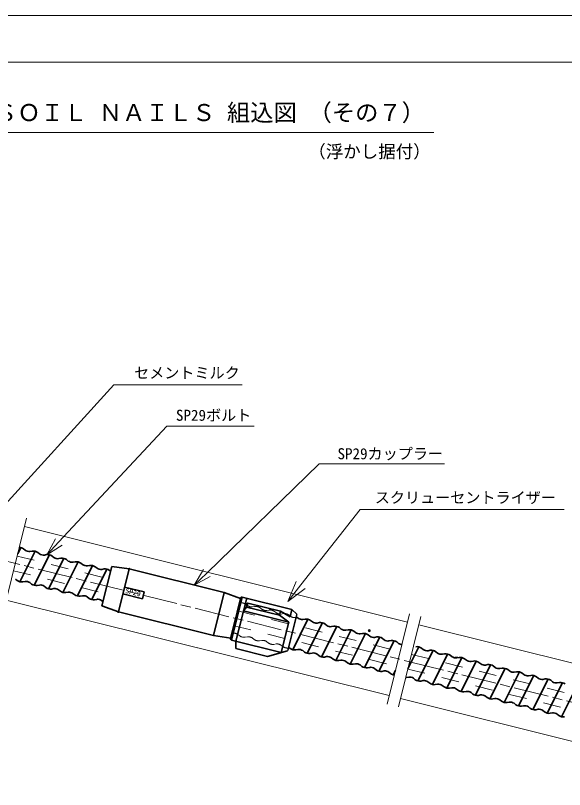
# Model space of a CAD drawing. Units: millimetres at full size, sheet at 1:2.5; details may follow other scales. Extents: x 2752 to 4432, y -3630 to -2427.
# Drawn here: x 3516 to 3987, y -3091 to -2427 of the extents above; entities that cross this region are included whole.
import ezdxf
from ezdxf.enums import TextEntityAlignment as Align

# ---------------------------------------------------------------- set-up
doc = ezdxf.new("R2010")
doc.units = ezdxf.units.MM
doc.header["$LTSCALE"] = 2.5
doc.header["$PDMODE"] = 32
doc.header["$PDSIZE"] = 1.25
doc.linetypes.add('CHAIN', pattern=[18.5, 12, -1.5, 3.5, -1.5])
doc.linetypes.add('DASHED_SPACED', pattern=[12, 6, -6])
for name, color, linetype, lineweight in [('0_2', 7, 'Continuous', 13), ('1 外形線', 7, 'Continuous', 35), ('1外形線', 7, 'Continuous', 35), ('2細い実線', 3, 'Continuous', 20), ('3 隠れ線', 2, 'DASHED_SPACED', 18), ('3隠れ線', 2, 'DASHED_SPACED', 18), ('4中心線', 1, 'CHAIN', 18), ('6寸法線', 4, 'Continuous', 18), ('7 枠・タイトル', 7, 'Continuous', 13), ('DEFPOINTS_7', 7, 'Continuous', 13), ('外形線', 7, 'Continuous', 35)]:
    doc.layers.add(name, color=color, linetype=linetype, lineweight=lineweight)
doc.styles.add('ＭＳ ゴシック', font='')
doc.styles.get('ＭＳ ゴシック').set_extended_font_data('MS Gothic')

msp = doc.modelspace()

# ---------------------------------------------------------------- linework, layer by layer
at = {"layer": '0_2'}
for q in [(3750.464, -2969.447), (3750.468, -2969.431)]:
    msp.add_line((3750.467, -2969.423), q, dxfattribs=at)
at = {"layer": '1 外形線'}
for p, q in [((3708.398, -2931.506), (3708.394, -2931.503)), ((3705.053, -2944.901), (3705.053, -2944.904)), ((3750.469, -2969.425), (3750.467, -2969.423))]:
    msp.add_line(p, q, dxfattribs=at)
at = {"layer": '1外形線'}
for p, q in [((3518.096, -2889.136), (3520.75, -2883.828)), ((3520.016, -2913.018), (3533.073, -2886.9)), ((3524.553, -2886.08), (3523.035, -2884.86)), ((3530.57, -2886.739), (3528.657, -2887.103)), ((3536.876, -2889.152), (3535.357, -2887.933)), ((3542.893, -2889.812), (3540.979, -2890.176)), ((3532.339, -2916.09), (3545.395, -2889.973)), ((3544.662, -2919.162), (3557.718, -2893.045)), ((3549.199, -2892.225), (3547.68, -2891.005)), ((3555.216, -2892.884), (3553.302, -2893.248)), ((3556.985, -2922.235), (3570.041, -2896.118)), ((3561.522, -2895.297), (3560.003, -2894.078)), ((3567.539, -2895.956), (3565.625, -2896.32)), ((3569.307, -2925.307), (3582.364, -2899.19)), ((3573.844, -2898.37), (3572.326, -2897.15)), ((3579.861, -2899.029), (3577.948, -2899.393)), ((3581.63, -2928.379), (3594.686, -2902.262)), ((3586.167, -2901.442), (3584.648, -2900.222)), ((3592.184, -2902.101), (3590.27, -2902.465)), ((3598.79, -2899.905), (3590.308, -2933.861)), ((3613.707, -2902.085), (3598.79, -2899.905)), ((3613.707, -2902.085), (3604.497, -2938.952)), ((3695.202, -2922.443), (3613.707, -2902.085)), ((3597.781, -2903.945), (3596.971, -2903.295)), ((3517.732, -2911.985), (3516.213, -2910.765)), ((3524.432, -2912.815), (3522.519, -2913.179)), ((3530.054, -2915.057), (3528.535, -2913.838)), ((3536.755, -2915.887), (3534.841, -2916.251)), ((3542.377, -2918.13), (3540.858, -2916.91)), ((3549.078, -2918.96), (3547.164, -2919.323)), ((3554.7, -2921.202), (3553.181, -2919.983)), ((3561.401, -2922.032), (3559.487, -2922.396)), ((3567.023, -2924.275), (3565.504, -2923.055)), ((3609.829, -2917.608), (3626.603, -2921.798)), ((3626.603, -2921.798), (3625.149, -2927.619)), ((3695.202, -2922.443), (3685.992, -2959.311)), ((3709.392, -2927.534), (3695.202, -2922.443)), ((3573.723, -2925.104), (3571.81, -2925.468)), ((3579.345, -2927.347), (3577.826, -2926.127)), ((3586.046, -2928.177), (3584.132, -2928.541)), ((3591.251, -2930.085), (3590.149, -2929.2)), ((3625.149, -2927.619), (3608.375, -2923.429)), ((3700.797, -2961.905), (3709.538, -2926.982)), ((3700.909, -2961.491), (3709.392, -2927.534)), ((3709.054, -2928.853), (3701.258, -2960.123)), ((3604.497, -2938.952), (3590.308, -2933.861)), ((3708.398, -2931.506), (3708.394, -2931.503)), ((3604.497, -2938.952), (3685.992, -2959.311)), ((3749.786, -2972.105), (3757.556, -2941.063)), ((3754.149, -2971.393), (3767.205, -2945.276)), ((3758.686, -2944.456), (3757.009, -2943.197)), ((3764.703, -2945.115), (3762.789, -2945.479)), ((3766.472, -2974.466), (3779.528, -2948.348)), ((3771.009, -2947.528), (3769.49, -2946.309)), ((3777.026, -2948.187), (3775.112, -2948.551)), ((3783.332, -2950.601), (3781.813, -2949.381)), ((3778.795, -2977.538), (3791.851, -2951.421)), ((3789.349, -2951.26), (3787.435, -2951.624)), ((3791.118, -2980.611), (3804.174, -2954.493)), ((3795.655, -2953.673), (3794.136, -2952.453)), ((3801.672, -2954.332), (3799.758, -2954.696)), ((3807.977, -2956.745), (3806.459, -2955.526)), ((3685.992, -2959.311), (3700.909, -2961.491)), ((3803.44, -2983.683), (3816.496, -2957.566)), ((3813.994, -2957.405), (3812.081, -2957.769)), ((3815.763, -2986.755), (3828.819, -2960.638)), ((3820.3, -2959.818), (3818.781, -2958.598)), ((3826.317, -2960.477), (3824.403, -2960.841)), ((3832.623, -2962.89), (3831.104, -2961.671)), ((3751.864, -2970.361), (3750.508, -2969.271)), ((3828.086, -2989.828), (3841.142, -2963.711)), ((3838.64, -2963.549), (3836.726, -2963.913)), ((3844.946, -2965.963), (3843.427, -2964.743)), ((3852.862, -2987.955), (3862.341, -2968.993)), ((3758.565, -2971.191), (3756.651, -2971.554)), ((3764.187, -2973.433), (3762.668, -2972.213)), ((3770.888, -2974.263), (3768.974, -2974.627)), ((3776.51, -2976.506), (3774.991, -2975.286)), ((3861.608, -2998.183), (3874.664, -2972.066)), ((3866.144, -2971.245), (3864.626, -2970.026)), ((3872.162, -2971.905), (3870.248, -2972.268)), ((3873.93, -3001.255), (3886.986, -2975.138)), ((3878.467, -2974.318), (3876.949, -2973.098)), ((3884.484, -2974.977), (3882.571, -2975.341)), ((3890.79, -2977.39), (3889.271, -2976.17)), ((3783.211, -2977.335), (3781.297, -2977.699)), ((3788.833, -2979.578), (3787.314, -2978.358)), ((3795.533, -2980.408), (3793.62, -2980.772)), ((3801.155, -2982.65), (3799.637, -2981.431)), ((3886.253, -3004.328), (3899.309, -2978.21)), ((3895.414, -2977.7), (3893.5, -2978.064)), ((3896.807, -2978.049), (3894.893, -2978.413)), ((3898.576, -3007.4), (3911.632, -2981.283)), ((3903.113, -2980.463), (3901.594, -2979.243)), ((3909.13, -2981.122), (3907.216, -2981.486)), ((3915.436, -2983.535), (3913.917, -2982.315)), ((3807.856, -2983.48), (3805.942, -2983.844)), ((3813.478, -2985.723), (3811.959, -2984.503)), ((3820.179, -2986.553), (3818.265, -2986.916)), ((3825.801, -2988.795), (3824.282, -2987.576)), ((3840.409, -2992.9), (3842.232, -2989.253)), ((3910.899, -3010.472), (3923.955, -2984.355)), ((3921.453, -2984.194), (3919.539, -2984.558)), ((3923.221, -3013.545), (3936.278, -2987.428)), ((3927.758, -2986.607), (3926.24, -2985.388)), ((3933.776, -2987.267), (3931.862, -2987.631)), ((3940.081, -2989.68), (3938.562, -2988.46)), ((3832.502, -2989.625), (3830.588, -2989.989)), ((3838.124, -2991.868), (3836.605, -2990.648)), ((3853.701, -2994.908), (3851.787, -2995.272)), ((3859.323, -2997.15), (3857.804, -2995.931)), ((3935.544, -3016.617), (3948.6, -2990.5)), ((3946.098, -2990.339), (3944.185, -2990.703)), ((3947.867, -3019.69), (3960.923, -2993.572)), ((3952.404, -2992.752), (3950.885, -2991.533)), ((3958.421, -2993.411), (3956.507, -2993.775)), ((3964.727, -2995.825), (3963.208, -2994.605)), ((3866.023, -2997.98), (3864.11, -2998.344)), ((3871.645, -3000.223), (3870.127, -2999.003)), ((3878.346, -3001.052), (3876.432, -3001.416)), ((3883.968, -3003.295), (3882.449, -3002.075)), ((3960.19, -3022.762), (3973.246, -2996.645)), ((3970.744, -2996.484), (3968.83, -2996.848)), ((3972.513, -3025.835), (3985.569, -2999.717)), ((3977.05, -2998.897), (3975.531, -2997.677)), ((3983.067, -2999.556), (3981.153, -2999.92)), ((3984.835, -3028.907), (3997.892, -3002.79)), ((3890.669, -3004.125), (3888.755, -3004.489)), ((3896.291, -3006.368), (3894.772, -3005.148)), ((3902.992, -3007.197), (3901.078, -3007.561)), ((3908.614, -3009.44), (3907.095, -3008.22)), ((3915.315, -3010.27), (3913.401, -3010.634)), ((3920.937, -3012.512), (3919.418, -3011.293)), ((3927.637, -3013.342), (3925.724, -3013.706)), ((3933.259, -3015.585), (3931.74, -3014.365)), ((3939.96, -3016.415), (3938.046, -3016.778)), ((3945.582, -3018.657), (3944.063, -3017.437)), ((3952.283, -3019.487), (3950.369, -3019.851)), ((3957.905, -3021.73), (3956.386, -3020.51)), ((3964.606, -3022.559), (3962.692, -3022.923)), ((3970.228, -3024.802), (3968.709, -3023.582)), ((3976.929, -3025.632), (3975.015, -3025.996)), ((3982.551, -3027.874), (3981.032, -3026.655))]:
    msp.add_line(p, q, dxfattribs=at)
for centre, radius, start, end in [((3519.056, -2890.62), 7, 55.36613, 86.62396), ((3527.964, -2881.143), 6, 235.36383, 276.63395), ((3531.379, -2893.692), 7, 55.36613, 96.63387), ((3540.286, -2884.216), 6, 235.36383, 276.63395), ((3543.702, -2896.765), 7, 55.36613, 96.63387), ((3552.609, -2887.288), 6, 235.36383, 276.63395), ((3556.025, -2899.837), 7, 55.36613, 96.63387), ((3564.932, -2890.361), 6, 235.36383, 276.63395), ((3568.347, -2902.91), 7, 55.36613, 96.63387), ((3577.255, -2893.433), 6, 235.36383, 276.63395), ((3580.67, -2905.982), 7, 55.36613, 96.63387), ((3589.577, -2896.505), 6, 235.36383, 276.63395), ((3592.993, -2909.054), 7, 55.36613, 96.63387), ((3521.71, -2906.226), 7, 235.36613, 276.63387), ((3525.125, -2918.775), 6, 55.36605, 96.63008), ((3534.033, -2909.298), 7, 235.36613, 276.63387), ((3537.448, -2921.847), 6, 55.36605, 96.63008), ((3546.355, -2912.37), 7, 235.36613, 276.63387), ((3549.771, -2924.919), 6, 55.36605, 96.63008), ((3558.678, -2915.443), 7, 235.36613, 276.63387), ((3562.094, -2927.992), 6, 55.36605, 96.63008), ((3571.001, -2918.515), 7, 235.36613, 276.63387), ((3574.416, -2931.064), 6, 55.36605, 96.63008), ((3583.324, -2921.587), 7, 235.36613, 276.63387), ((3586.739, -2934.136), 6, 55.36605, 96.63008), ((3762.096, -2939.519), 6, 235.36383, 276.63395), ((3765.512, -2952.068), 7, 55.36613, 96.63387), ((3774.419, -2942.591), 6, 235.36383, 276.63395), ((3777.835, -2955.141), 7, 55.36613, 96.63387), ((3786.742, -2945.664), 6, 235.36383, 276.63395), ((3790.157, -2958.213), 7, 55.36613, 96.63387), ((3799.065, -2948.736), 6, 235.36383, 276.63395), ((3802.48, -2961.285), 7, 55.36613, 96.63387), ((3811.387, -2951.809), 6, 235.36383, 276.63395), ((3814.803, -2964.358), 7, 55.36613, 96.63387), ((3823.71, -2954.881), 6, 235.36383, 276.63395), ((3827.126, -2967.43), 7, 55.36613, 96.63387), ((3836.033, -2957.954), 6, 235.36383, 276.63395), ((3839.449, -2970.503), 7, 55.36613, 96.63387), ((3848.356, -2961.026), 6, 235.36383, 264.49857), ((3860.647, -2975.785), 7, 55.36613, 96.63387), ((3755.843, -2964.601), 7, 235.36613, 276.63387), ((3759.258, -2977.15), 6, 55.36605, 96.62698), ((3768.165, -2967.674), 7, 235.36613, 276.63387), ((3771.581, -2980.223), 6, 55.36605, 96.63008), ((3869.555, -2966.309), 6, 235.36383, 276.63395), ((3872.97, -2978.858), 7, 55.36613, 96.63387), ((3881.877, -2969.381), 6, 235.36383, 276.63395), ((3885.293, -2981.93), 7, 55.36613, 96.63387), ((3780.488, -2970.746), 7, 235.36613, 276.63387), ((3783.904, -2983.295), 6, 55.36605, 96.63008), ((3792.811, -2973.818), 7, 235.36613, 276.63387), ((3796.227, -2986.368), 6, 55.36605, 96.63008), ((3805.134, -2976.891), 7, 235.36613, 276.63387), ((3894.2, -2972.453), 6, 235.36383, 276.63395), ((3892.807, -2972.104), 6, 272.85409, 276.63395), ((3897.616, -2985.003), 7, 55.36613, 96.63387), ((3906.523, -2975.526), 6, 235.36383, 276.63395), ((3909.939, -2988.075), 7, 55.36613, 96.63387), ((3808.549, -2989.44), 6, 55.36605, 96.63008), ((3817.457, -2979.963), 7, 235.36613, 276.63387), ((3820.872, -2992.512), 6, 55.36605, 96.63008), ((3829.779, -2983.036), 7, 235.36613, 276.63387), ((3918.846, -2978.598), 6, 235.36383, 276.63395), ((3922.261, -2991.147), 7, 55.36613, 96.63387), ((3931.169, -2981.671), 6, 235.36383, 276.63395), ((3934.584, -2994.22), 7, 55.36613, 96.63387), ((3833.195, -2995.585), 6, 55.36605, 96.63008), ((3842.102, -2986.108), 7, 235.36613, 263.27736), ((3850.978, -2988.318), 7, 270.38972, 276.63387), ((3854.394, -3000.867), 6, 55.36605, 96.63008), ((3943.491, -2984.743), 6, 235.36383, 276.63395), ((3946.907, -2997.292), 7, 55.36613, 96.63387), ((3955.814, -2987.815), 6, 235.36383, 276.63395), ((3959.23, -3000.365), 7, 55.36613, 96.63387), ((3968.137, -2990.888), 6, 235.36383, 276.63395), ((3863.301, -2991.391), 7, 235.36613, 276.63387), ((3866.717, -3003.94), 6, 55.36605, 96.63008), ((3875.624, -2994.463), 7, 235.36613, 276.63387), ((3879.039, -3007.012), 6, 55.36605, 96.63008), ((3971.553, -3003.437), 7, 55.36613, 96.63387), ((3980.46, -2993.96), 6, 235.36383, 276.63395), ((3983.875, -3006.509), 7, 55.36613, 96.63387), ((3887.947, -2997.536), 7, 235.36613, 276.63387), ((3891.362, -3010.085), 6, 55.36605, 96.63008), ((3900.269, -3000.608), 7, 235.36613, 276.63387), ((3903.685, -3013.157), 6, 55.36605, 96.63008), ((3912.592, -3003.68), 7, 235.36613, 276.63387), ((3916.008, -3016.229), 6, 55.36605, 96.63008), ((3924.915, -3006.753), 7, 235.36613, 276.63387), ((3928.331, -3019.302), 6, 55.36605, 96.63008), ((3937.238, -3009.825), 7, 235.36613, 276.63387), ((3940.653, -3022.374), 6, 55.36605, 96.63008), ((3949.56, -3012.898), 7, 235.36613, 276.63387), ((3952.976, -3025.447), 6, 55.36605, 96.63008), ((3961.883, -3015.97), 7, 235.36613, 276.63387), ((3965.299, -3028.519), 6, 55.36605, 96.63008), ((3974.206, -3019.042), 7, 235.36613, 276.63387), ((3977.622, -3031.592), 6, 55.36605, 96.63008), ((3986.529, -3022.115), 7, 235.36613, 276.63387)]:
    msp.add_arc(centre, radius, start, end, dxfattribs=at)
msp.add_point((3819.833, -2955.017), dxfattribs=at)
at = {"layer": '2細い実線'}
for p, q in [((3525.72, -2858.561), (3506.383, -2936.114)), ((3523.914, -2865.803), (3852.58, -2947.749)), ((3508.189, -2928.873), (3836.855, -3010.818)), ((3854.386, -2940.507), (3835.049, -3018.06)), ((3864.089, -2942.925), (3844.753, -3020.478)), ((3862.283, -2950.168), (4175.82, -3028.342)), ((3846.558, -3013.237), (4160.095, -3091.411))]:
    msp.add_line(p, q, dxfattribs=at)
at = {"layer": '3 隠れ線'}
msp.add_arc((3753.017, -2949.042), 7, 55.36613, 55.43263, dxfattribs=at)
at = {"layer": '3隠れ線'}
for p, q in [((3517.623, -2891.034), (3596.117, -2910.604)), ((3514.478, -2903.647), (3592.967, -2923.217)), ((3709.118, -2931.189), (3708.446, -2931.295)), ((3715.423, -2933.604), (3713.905, -2932.384)), ((3721.44, -2934.265), (3719.526, -2934.629)), ((3727.745, -2936.68), (3726.227, -2935.46)), ((3706.728, -2938.183), (3846.289, -2972.979)), ((3733.762, -2937.341), (3731.848, -2937.704)), ((3740.067, -2939.756), (3738.549, -2938.536)), ((3746.084, -2940.417), (3744.17, -2940.78)), ((3752.389, -2942.832), (3750.871, -2941.612)), ((3756.862, -2943.786), (3756.492, -2943.856)), ((3703.583, -2950.797), (3843.144, -2985.593)), ((3702.973, -2957.263), (3701.938, -2957.394)), ((3708.594, -2959.508), (3707.076, -2958.287)), ((3715.295, -2960.339), (3713.381, -2960.702)), ((3720.916, -2962.583), (3719.398, -2961.363)), ((3727.617, -2963.415), (3725.703, -2963.778)), ((3733.238, -2965.659), (3731.72, -2964.439)), ((3739.939, -2966.491), (3738.025, -2966.854)), ((3745.56, -2968.735), (3744.041, -2967.515)), ((3855.993, -2975.396), (4116.164, -3040.264)), ((3852.848, -2988.01), (4113.019, -3052.878))]:
    msp.add_line(p, q, dxfattribs=at)
for centre, radius, start, end in [((3709.925, -2938.143), 7, 55.35049, 96.61823), ((3718.835, -2928.669), 6, 235.34806, 276.61831), ((3722.247, -2941.219), 7, 55.35049, 96.61823), ((3731.157, -2931.744), 6, 235.34695, 276.62007), ((3731.157, -2931.744), 6, 235.34806, 276.61831), ((3734.569, -2944.294), 7, 55.35049, 96.61823), ((3743.479, -2934.82), 6, 235.34806, 276.61831), ((3746.891, -2947.37), 7, 55.35049, 96.61823), ((3755.8, -2937.896), 6, 235.34695, 276.62007), ((3703.664, -2963.223), 6, 55.35041, 96.61647), ((3712.574, -2953.749), 7, 235.35049, 276.61823), ((3715.986, -2966.299), 6, 55.35041, 96.61647), ((3724.896, -2956.825), 7, 235.35049, 276.61823), ((3728.308, -2969.375), 6, 55.35041, 96.61647), ((3737.218, -2959.901), 7, 235.35049, 276.61823), ((3740.63, -2972.451), 6, 55.35041, 96.61647), ((3749.54, -2962.976), 7, 235.35049, 276.61823)]:
    msp.add_arc(centre, radius, start, end, dxfattribs=at)
at = {"layer": '4中心線'}
for p, q in [((3266.414, -2835.099), (3854.42, -2981.707)), ((3854.421, -2981.702), (4201.683, -3068.285))]:
    msp.add_line(p, q, dxfattribs=at)
at = {"layer": '6寸法線'}
for p, q in [((3500.642, -2854.104), (3600.544, -2744.02)), ((3600.544, -2744.02), (3710.782, -2744.02)), ((3553.45, -2878.918), (3646.049, -2779.475)), ((3646.049, -2779.475), (3720.934, -2779.475)), ((3680.373, -2905.589), (3776.711, -2811.775)), ((3776.711, -2811.775), (3884.397, -2811.775)), ((3760.946, -2915.801), (3812.031, -2851.155)), ((3812.031, -2851.155), (3987.06, -2851.155)), ((3543.228, -2889.896), (3550.508, -2876.179)), ((3543.228, -2889.896), (3553.45, -2878.918)), ((3556.391, -2881.657), (3543.228, -2889.896)), ((3669.626, -2916.054), (3677.569, -2902.71)), ((3669.626, -2916.054), (3680.373, -2905.589)), ((3683.177, -2908.469), (3669.626, -2916.054)), ((3749.785, -2929.924), (3757.161, -2912.811)), ((3749.785, -2929.924), (3760.946, -2915.801)), ((3764.73, -2918.792), (3749.785, -2929.924))]:
    msp.add_line(p, q, dxfattribs=at)
at = {"layer": '6寸法線', "color": 7}
msp.add_line((3843.173, -2985.477), (3843.028, -2985.564), dxfattribs=at)
at = {"layer": '7 枠・タイトル'}
for p, q in [((2791.804, -2467.061), (4391.804, -2467.061)), ((3447.541, -2527.423), (3875.06, -2527.423))]:
    msp.add_line(p, q, dxfattribs=at)
at = {"layer": 'DEFPOINTS_7'}
msp.add_line((2751.804, -2427.061), (4431.804, -2427.061), dxfattribs=at)
for p in [(3613.707, -2902.085), (3604.497, -2938.952), (3604.497, -2938.952), (3700.909, -2961.491)]:
    msp.add_point(p, dxfattribs=at)
at = {"layer": '外形線'}
for p, q in [((3709.048, -2928.878), (3701.252, -2960.147)), ((3710.745, -2926.28), (3701.518, -2963.143)), ((3714.625, -2927.251), (3705.398, -2964.114)), ((3753.428, -2936.963), (3710.745, -2926.28)), ((3714.559, -2934.793), (3711.933, -2938.006)), ((3715.643, -2931.422), (3713.095, -2933.365)), ((3714.559, -2934.793), (3715.643, -2931.422)), ((3742.734, -2941.845), (3714.559, -2934.793)), ((3715.643, -2931.422), (3743.592, -2938.418)), ((3750.736, -2947.719), (3711.933, -2938.006)), ((3742.734, -2941.845), (3743.592, -2938.418)), ((3750.736, -2947.719), (3742.734, -2941.845)), ((3743.592, -2938.418), (3751.903, -2943.057)), ((3753.428, -2936.963), (3751.903, -2943.057)), ((3753.428, -2936.963), (3757.577, -2940.978)), ((3750.736, -2947.719), (3744.201, -2973.826)), ((3744.201, -2973.826), (3701.518, -2963.143)), ((3705.398, -2964.114), (3705.384, -2970.348)), ((3705.384, -2970.348), (3732.565, -2977.151)), ((3732.565, -2977.151), (3749.752, -2972.24))]:
    msp.add_line(p, q, dxfattribs=at)
for centre, start, end in [((3710.502, -2927.25), 75.94762, 165.94762), ((3701.761, -2962.173), 165.94762, 255.94762)]:
    msp.add_arc(centre, 1, start, end, dxfattribs=at)

# ---------------------------------------------------------------- texts
at = {"layer": '1外形線', "style": 'ＭＳ ゴシック'}
msp.add_text('SP29', height=4.272, rotation=345.974, dxfattribs=at).set_placement((3609.802, -2923.851), align=Align.BOTTOM_LEFT)
at = {"layer": '6寸法線', "style": 'ＭＳ ゴシック'}
for s, p in [('セメントミルク', (3618.014, -2733.802)), ('SP29ボルト', (3653.896, -2770.189)), ('SP29カップラー', (3792.508, -2803.196)), ('スクリューセントライザー', (3824.531, -2840.844))]:
    msp.add_text(s, height=9.494, dxfattribs=at).set_placement(p, align=Align.MIDDLE_LEFT)
at = {"layer": '7 枠・タイトル', "style": 'ＭＳ ゴシック'}
for s, height, p in [('ＳＰ ＳＯＩＬ ＮＡＩＬＳ 組込図 （その７）', 14.66, (3447.802, -2522.098)), ('（浮かし据付）', 11, (3767.461, -2552.626))]:
    msp.add_text(s, height=height, dxfattribs=at).set_placement(p, align=Align.BOTTOM_LEFT)

doc.saveas('drawing.dxf')
